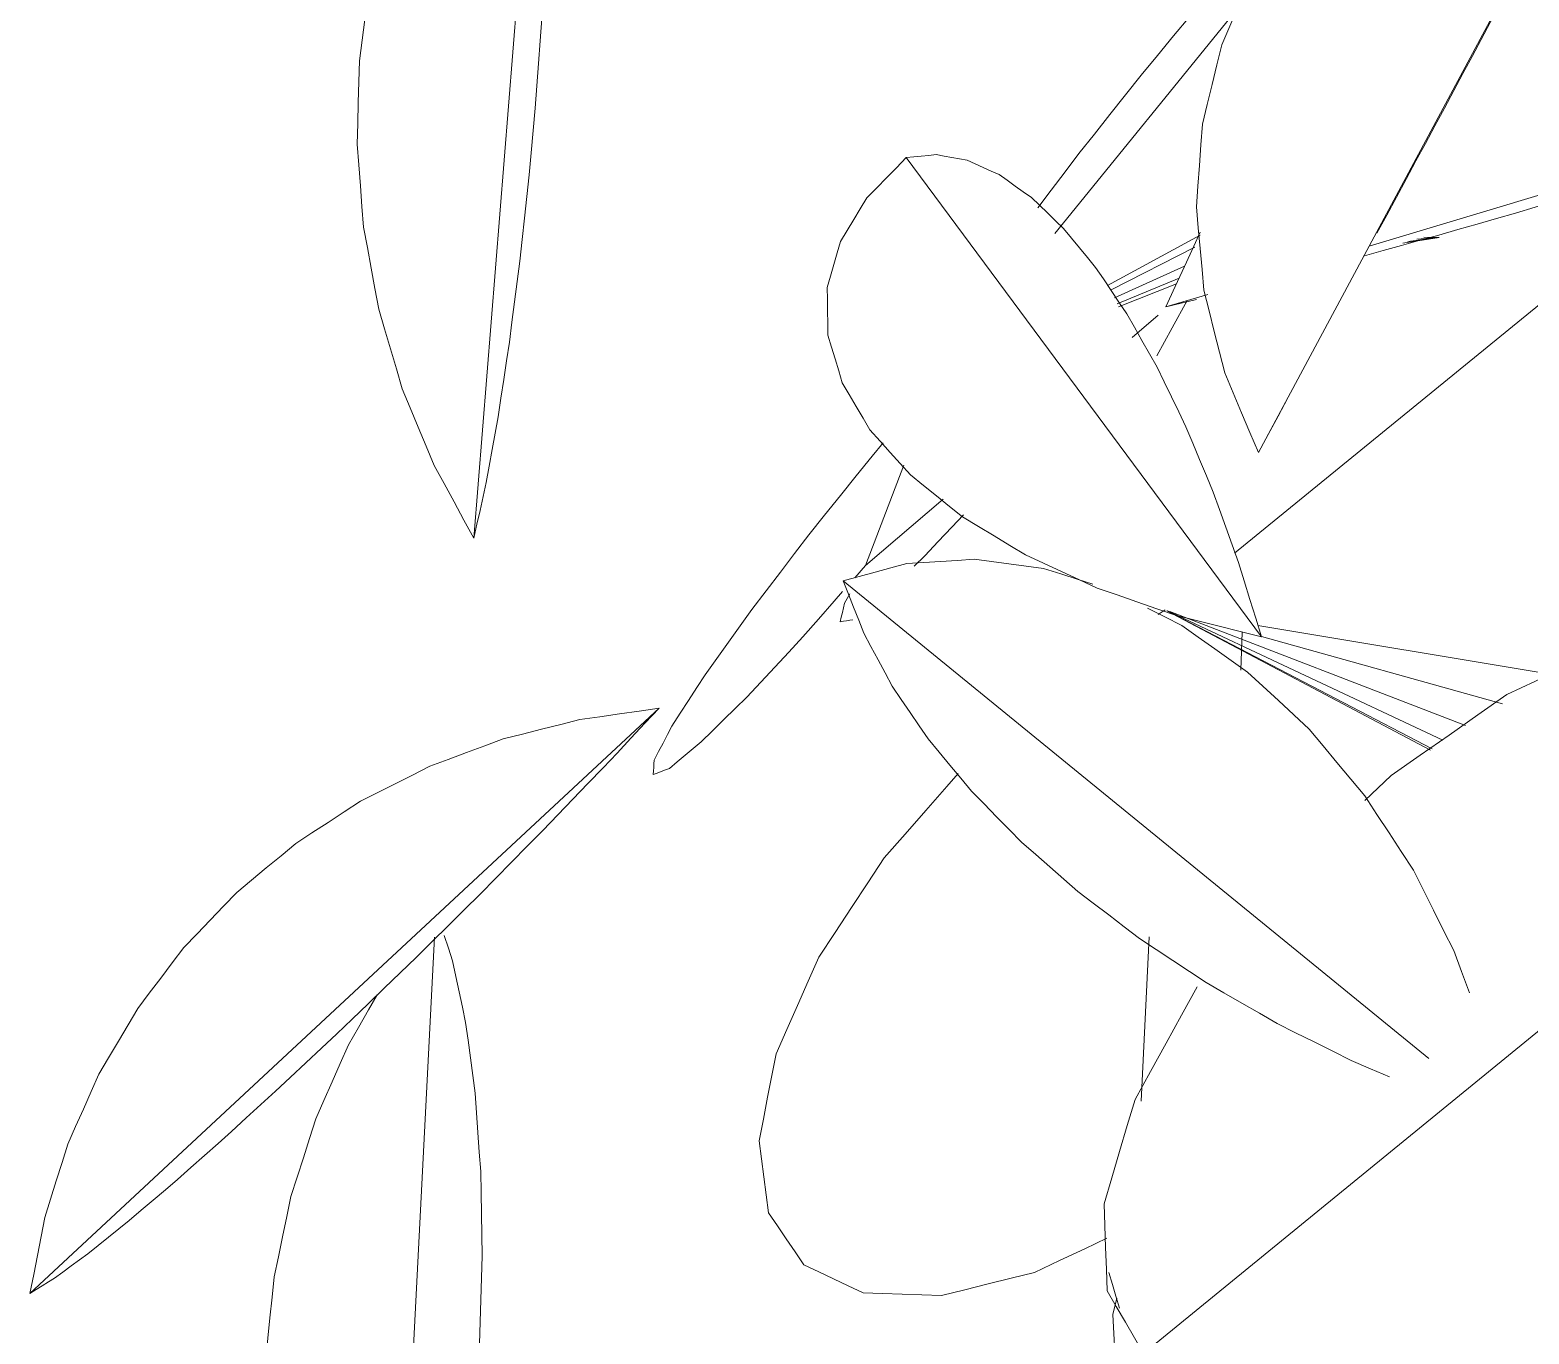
# Model space of a CAD drawing. Header units: metres. Extents: x 10.2 to 20.8, y -0.2 to 6.6.
# Drawn here: x 17.6686 to 17.74, y 1.2522 to 1.3144 of the extents above; entities that cross this region are included whole.
import ezdxf

# ---------------------------------------------------------------- set-up
doc = ezdxf.new("R2010")
doc.units = ezdxf.units.M
doc.layers.add('Importações nas famílias', color=250, linetype='Continuous', lineweight=5)
doc.layers.add('Vegetação', color=7, linetype='Continuous', lineweight=5)

# ---------------------------------------------------------------- blocks, each defined once
blk = doc.blocks.new('Planta_pergolado_12200 - plantas pergolado_skp_Component_17-V430-Corte 3')
at = {"layer": 'Importações nas famílias'}
for p, q in [((17.721675, 1.251322), (17.757559, 1.280626)), ((17.732219, 1.277671), (17.733473, 1.278854))]:
    blk.add_line(p, q, dxfattribs=at)
at = {"layer": 'Importações nas famílias', "flags": 128}
for points in [[(17.738977, 1.282706), (17.740346, 1.283355), (17.741715, 1.284004), (17.743083, 1.284653), (17.744452, 1.285302)], [(17.733473, 1.278854), (17.734849, 1.279817), (17.736225, 1.28078), (17.737601, 1.281743), (17.738977, 1.282706)], [(17.721267, 1.26342), (17.722006, 1.264761), (17.722745, 1.266101), (17.723484, 1.267441), (17.724223, 1.268781)], [(17.719797, 1.258452), (17.720164, 1.259694), (17.720532, 1.260936), (17.7209, 1.262178), (17.721267, 1.26342)], [(17.719936, 1.254301), (17.719901, 1.255339), (17.719866, 1.256376), (17.719832, 1.257414), (17.719797, 1.258452)], [(17.721675, 1.251322), (17.72124, 1.252066), (17.720806, 1.252811), (17.720371, 1.253556), (17.719936, 1.254301)]]:
    blk.add_lwpolyline(points, dxfattribs=at)
blk = doc.blocks.new('Planta_pergolado_12200 - plantas pergolado_skp_Component_16-V431-Corte 3')
blk.add_blockref('Planta_pergolado_12200 - plantas pergolado_skp_Component_17-V430-Corte 3', (0, 0))
blk = doc.blocks.new('Planta_pergolado_12200 - plantas pergolado_skp_-V432-Corte 3')
blk.add_blockref('Planta_pergolado_12200 - plantas pergolado_skp_Component_16-V431-Corte 3', (0, 0))
blk = doc.blocks.new('Planta_pergolado_12200 - plantas pergolado_skp_-3067429-Corte 3')
blk.add_blockref('Planta_pergolado_12200 - plantas pergolado_skp_-V432-Corte 3', (0, 0))
blk = doc.blocks.new('Planta_pergolado_12200 - plantas pergolado_skp_-3067432-Corte 3')
blk.add_blockref('Planta_pergolado_12200 - plantas pergolado_skp_-3067429-Corte 3', (0, 0))
blk = doc.blocks.new('Planta_pergolado_12200 - plantas pergolado_skp_Component_12-V550-Corte 3')
at = {"layer": 'Importações nas famílias', "flags": 128}
blk.add_lwpolyline([(17.720527, 1.253475), (17.720357, 1.254045), (17.720186, 1.254614), (17.720015, 1.255183)], dxfattribs=at)
blk = doc.blocks.new('Planta_pergolado_12200 - plantas pergolado_skp_Component_16-V554-Corte 3')
blk.add_blockref('Planta_pergolado_12200 - plantas pergolado_skp_Component_12-V550-Corte 3', (0, 0))
blk = doc.blocks.new('Planta_pergolado_12200 - plantas pergolado_skp_-3067434-Corte 3')
at = {"layer": 'Importações nas famílias'}
blk.add_line((17.726314, 1.283874), (17.726377, 1.285687), dxfattribs=at)
blk.add_blockref('Planta_pergolado_12200 - plantas pergolado_skp_Component_16-V554-Corte 3', (0, 0))
blk = doc.blocks.new('Planta_pergolado_12200 - plantas pergolado_skp_Component_12-V126-Corte 3')
at = {"layer": 'Importações nas famílias'}
blk.add_line((17.74385, 1.053901), (17.773814, 1.081774), dxfattribs=at)
at = {"layer": 'Importações nas famílias', "flags": 128}
for points in [[(17.766397, 1.080311), (17.76731, 1.080542), (17.768223, 1.080774), (17.769136, 1.081005), (17.770049, 1.081236)], [(17.770049, 1.081236), (17.77099, 1.081371), (17.771931, 1.081505), (17.772873, 1.08164), (17.773814, 1.081774)], [(17.773814, 1.081774), (17.773147, 1.081063), (17.77248, 1.080351), (17.771814, 1.07964), (17.771147, 1.078928)], [(17.762898, 1.079008), (17.763772, 1.079334), (17.764647, 1.07966), (17.765522, 1.079985), (17.766397, 1.080311)], [(17.759591, 1.077342), (17.760418, 1.077759), (17.761245, 1.078175), (17.762071, 1.078592), (17.762898, 1.079008)], [(17.771147, 1.078928), (17.770431, 1.078185), (17.769715, 1.077442), (17.769, 1.076698), (17.768284, 1.075955)], [(17.756514, 1.075332), (17.757283, 1.075835), (17.758053, 1.076337), (17.758822, 1.07684), (17.759591, 1.077342)], [(17.768284, 1.075955), (17.767536, 1.075197), (17.766788, 1.074439), (17.76604, 1.07368), (17.765292, 1.072922)], [(17.7537, 1.073), (17.754404, 1.073583), (17.755107, 1.074166), (17.755811, 1.074749), (17.756514, 1.075332)], [(17.751181, 1.070371), (17.75181, 1.071028), (17.75244, 1.071685), (17.75307, 1.072342), (17.7537, 1.073)], [(17.765292, 1.072922), (17.76453, 1.072167), (17.763767, 1.071412), (17.763005, 1.070657), (17.762242, 1.069902)], [(17.748984, 1.067475), (17.749533, 1.068199), (17.750082, 1.068923), (17.750631, 1.069647), (17.751181, 1.070371)], [(17.762242, 1.069902), (17.761483, 1.069168), (17.760724, 1.068434), (17.759964, 1.0677), (17.759205, 1.066966)], [(17.747134, 1.064344), (17.747596, 1.065127), (17.748059, 1.06591), (17.748521, 1.066692), (17.748984, 1.067475)], [(17.759205, 1.066966), (17.758467, 1.06627), (17.757729, 1.065574), (17.756991, 1.064878), (17.756252, 1.064182)], [(17.745651, 1.061013), (17.746022, 1.061846), (17.746392, 1.062679), (17.746763, 1.063511), (17.747134, 1.064344)], [(17.756252, 1.064182), (17.755553, 1.06354), (17.754853, 1.062899), (17.754153, 1.062257), (17.753453, 1.061615)], [(17.753453, 1.061615), (17.752808, 1.061043), (17.752163, 1.060471), (17.751518, 1.059899), (17.750873, 1.059327)], [(17.744552, 1.057519), (17.744827, 1.058393), (17.745102, 1.059266), (17.745376, 1.06014), (17.745651, 1.061013)], [(17.750873, 1.059327), (17.750298, 1.058837), (17.749723, 1.058348), (17.749148, 1.057859), (17.748573, 1.057369)], [(17.74385, 1.053901), (17.744026, 1.054806), (17.744201, 1.05571), (17.744377, 1.056615), (17.744552, 1.057519)], [(17.748573, 1.057369), (17.748081, 1.056974), (17.74759, 1.05658), (17.747098, 1.056185), (17.746606, 1.05579)], [(17.746606, 1.05579), (17.74621, 1.055498), (17.745813, 1.055207), (17.745416, 1.054916), (17.74502, 1.054624)], [(17.74502, 1.054624), (17.744727, 1.054444), (17.744435, 1.054263), (17.744142, 1.054082), (17.74385, 1.053901)]]:
    blk.add_lwpolyline(points, dxfattribs=at)
blk = doc.blocks.new('Planta_pergolado_12200 - plantas pergolado_skp_Component_12-V127-Corte 3')
at = {"layer": 'Importações nas famílias'}
blk.add_line((17.760917, 1.028088), (17.763123, 1.070866), dxfattribs=at)
at = {"layer": 'Importações nas famílias', "flags": 128}
for points in [[(17.763584, 1.070947), (17.763781, 1.070342), (17.763978, 1.069736)], [(17.763978, 1.069736), (17.764134, 1.069003), (17.764291, 1.06827), (17.764448, 1.067538), (17.764604, 1.066805)], [(17.759024, 1.065741), (17.759503, 1.066573), (17.759981, 1.067406), (17.76039, 1.068115)], [(17.764604, 1.066805), (17.764717, 1.065962), (17.76483, 1.065118), (17.764942, 1.064275), (17.765055, 1.063432)], [(17.757465, 1.062208), (17.757855, 1.063091), (17.758244, 1.063975), (17.758634, 1.064858), (17.759024, 1.065741)], [(17.765055, 1.063432), (17.765121, 1.062499), (17.765187, 1.061565), (17.765253, 1.060631), (17.765319, 1.059698)], [(17.75628, 1.05851), (17.756576, 1.059435), (17.756872, 1.060359), (17.757168, 1.061284), (17.757465, 1.062208)], [(17.765319, 1.059698), (17.765337, 1.058695), (17.765355, 1.057693), (17.765373, 1.056691), (17.765391, 1.055689)], [(17.755481, 1.054688), (17.755681, 1.055644), (17.75588, 1.056599), (17.75608, 1.057555), (17.75628, 1.05851)], [(17.765391, 1.055689), (17.765361, 1.054642), (17.76533, 1.053594), (17.765299, 1.052547), (17.765269, 1.0515)], [(17.755079, 1.050785), (17.755179, 1.051761), (17.75528, 1.052737), (17.755381, 1.053712), (17.755481, 1.054688)], [(17.765269, 1.0515), (17.76519, 1.050432), (17.765112, 1.049364), (17.765033, 1.048297), (17.764955, 1.047229)], [(17.755077, 1.046844), (17.755077, 1.047829), (17.755078, 1.048814), (17.755078, 1.0498), (17.755079, 1.050785)], [(17.755475, 1.042909), (17.755375, 1.043892), (17.755276, 1.044876), (17.755176, 1.04586), (17.755077, 1.046844)], [(17.764955, 1.047229), (17.76483, 1.046166), (17.764706, 1.045103), (17.764581, 1.044039), (17.764457, 1.042976)], [(17.756269, 1.039023), (17.75607, 1.039994), (17.755872, 1.040966), (17.755673, 1.041937), (17.755475, 1.042909)], [(17.764457, 1.042976), (17.764289, 1.041943), (17.764122, 1.040909), (17.763954, 1.039875), (17.763787, 1.038842)], [(17.75745, 1.03523), (17.757155, 1.036178), (17.756859, 1.037126), (17.756564, 1.038074), (17.756269, 1.039023)], [(17.763787, 1.038842), (17.76358, 1.037862), (17.763373, 1.036882), (17.763166, 1.035902), (17.76296, 1.034922)], [(17.759005, 1.031571), (17.758616, 1.032486), (17.758228, 1.0334), (17.757839, 1.034315), (17.75745, 1.03523)], [(17.76296, 1.034922), (17.762719, 1.034019), (17.762478, 1.033116), (17.762237, 1.032212), (17.761996, 1.031309)], [(17.760917, 1.028088), (17.760439, 1.028959), (17.759961, 1.02983), (17.759483, 1.030701), (17.759005, 1.031571)], [(17.761996, 1.031309), (17.761726, 1.030504), (17.761456, 1.029699), (17.761187, 1.028894), (17.760917, 1.028088)]]:
    blk.add_lwpolyline(points, dxfattribs=at)
blk = doc.blocks.new('Planta_pergolado_12200 - plantas pergolado_skp_Component_12-V128-Corte 3')
at = {"layer": 'Importações nas famílias'}
blk.add_line((17.785594, 1.108004), (17.80251, 1.085176), dxfattribs=at)
at = {"layer": 'Importações nas famílias', "flags": 128}
for points in [[(17.78372, 1.106092), (17.784189, 1.10657), (17.784657, 1.107048), (17.785126, 1.107526), (17.785594, 1.108004)], [(17.785594, 1.108004), (17.785951, 1.10804), (17.786308, 1.108076), (17.786665, 1.108112), (17.787021, 1.108148)], [(17.787021, 1.108148), (17.787391, 1.108081), (17.787761, 1.108013), (17.788131, 1.107946), (17.788501, 1.107878)], [(17.788501, 1.107878), (17.78888, 1.107707), (17.789258, 1.107537), (17.789637, 1.107366), (17.790016, 1.107196)], [(17.790016, 1.107196), (17.7904, 1.106924), (17.790783, 1.106653), (17.791167, 1.106381), (17.791551, 1.10611)], [(17.791551, 1.10611), (17.791935, 1.10574), (17.792319, 1.10537), (17.792703, 1.105001), (17.793087, 1.104631)], [(17.782456, 1.104013), (17.782772, 1.104533), (17.783088, 1.105052), (17.783404, 1.105572), (17.78372, 1.106092)], [(17.781831, 1.101816), (17.781987, 1.102365), (17.782144, 1.102914), (17.7823, 1.103464), (17.782456, 1.104013)], [(17.793087, 1.104631), (17.793467, 1.104168), (17.793848, 1.103704), (17.794228, 1.103241), (17.794609, 1.102777)], [(17.794609, 1.102777), (17.794981, 1.102225), (17.795353, 1.101672), (17.795726, 1.10112), (17.796098, 1.100568)], [(17.781861, 1.099552), (17.781853, 1.100118), (17.781846, 1.100684), (17.781839, 1.10125), (17.781831, 1.101816)], [(17.796098, 1.100568), (17.796458, 1.099933), (17.796819, 1.099298), (17.797179, 1.098663), (17.797539, 1.098028)], [(17.782544, 1.097275), (17.782373, 1.097844), (17.782202, 1.098414), (17.782032, 1.098983), (17.781861, 1.099552)], [(17.797539, 1.098028), (17.797883, 1.097317), (17.798228, 1.096607), (17.798572, 1.095896), (17.798916, 1.095186)], [(17.783864, 1.095038), (17.783534, 1.095597), (17.783204, 1.096156), (17.782874, 1.096716), (17.782544, 1.097275)], [(17.785791, 1.092893), (17.785309, 1.093429), (17.784828, 1.093965), (17.784346, 1.094501), (17.783864, 1.095038)], [(17.798916, 1.095186), (17.79924, 1.094408), (17.799564, 1.093629), (17.799888, 1.092851), (17.800213, 1.092073)], [(17.788279, 1.09089), (17.787657, 1.091391), (17.787035, 1.091892), (17.786413, 1.092392), (17.785791, 1.092893)], [(17.800213, 1.092073), (17.800513, 1.091236), (17.800814, 1.090398), (17.801115, 1.089561), (17.801415, 1.088724)], [(17.79127, 1.089078), (17.790523, 1.089531), (17.789775, 1.089984), (17.789027, 1.090437), (17.788279, 1.09089)], [(17.794694, 1.087498), (17.793838, 1.087893), (17.792982, 1.088288), (17.792126, 1.088683), (17.79127, 1.089078)], [(17.801415, 1.088724), (17.801689, 1.087837), (17.801963, 1.08695), (17.802237, 1.086063), (17.80251, 1.085176)], [(17.79847, 1.086187), (17.797526, 1.086514), (17.796582, 1.086842), (17.795638, 1.08717), (17.794694, 1.087498)], [(17.80251, 1.085176), (17.8015, 1.085428), (17.80049, 1.085681), (17.79948, 1.085934), (17.79847, 1.086187)]]:
    blk.add_lwpolyline(points, dxfattribs=at)
blk = doc.blocks.new('Planta_pergolado_12200 - plantas pergolado_skp_Component_12-V623-Corte 3')
at = {"layer": 'Importações nas famílias'}
for p, q in [((17.753329, 1.318814), (17.754367, 1.318553)), ((17.739721, 1.31769), (17.740653, 1.318049)), ((17.761433, 1.31611), (17.762347, 1.315549)), ((17.761968, 1.312931), (17.73242, 1.304077)), ((17.724742, 1.301776), (17.722739, 1.301176))]:
    blk.add_line(p, q, dxfattribs=at)
at = {"layer": 'Importações nas famílias', "flags": 128}
for points in [[(17.740653, 1.318049), (17.741694, 1.318275), (17.742734, 1.318502), (17.743775, 1.318728), (17.744815, 1.318954)], [(17.744815, 1.318954), (17.74588, 1.319018), (17.746945, 1.319083), (17.748009, 1.319147), (17.749074, 1.319211)], [(17.749074, 1.319211), (17.750138, 1.319112), (17.751202, 1.319012), (17.752266, 1.318913), (17.753329, 1.318814)], [(17.755405, 1.318293), (17.756443, 1.318033), (17.757481, 1.317772)], [(17.757481, 1.317772), (17.758469, 1.317357), (17.759457, 1.316941), (17.760445, 1.316526), (17.761433, 1.31611)], [(17.761703, 1.312692), (17.760815, 1.312393), (17.759928, 1.312094), (17.75904, 1.311794), (17.758153, 1.311495)], [(17.758153, 1.311495), (17.757235, 1.311194), (17.756317, 1.310892), (17.755399, 1.310591), (17.754481, 1.31029)], [(17.754481, 1.31029), (17.753542, 1.309989), (17.752604, 1.309689), (17.751665, 1.309389), (17.750727, 1.309089)], [(17.750727, 1.309089), (17.749778, 1.308793), (17.74883, 1.308497), (17.747882, 1.308202), (17.746933, 1.307906)], [(17.746933, 1.307906), (17.745985, 1.307618), (17.745037, 1.30733), (17.74409, 1.307042), (17.743142, 1.306754)], [(17.743142, 1.306754), (17.742205, 1.306478), (17.741268, 1.306201), (17.740331, 1.305924), (17.739395, 1.305647)], [(17.739395, 1.305647), (17.738479, 1.305384), (17.737564, 1.305121), (17.736649, 1.304859), (17.735733, 1.304596)], [(17.722739, 1.301176), (17.72318, 1.302143), (17.723621, 1.30311), (17.724063, 1.304077), (17.724363, 1.304735)], [(17.735733, 1.304596), (17.73485, 1.30435), (17.733966, 1.304104), (17.733083, 1.303858), (17.732199, 1.303613)], [(17.724202, 1.301535), (17.723471, 1.301355), (17.722739, 1.301176)]]:
    blk.add_lwpolyline(points, dxfattribs=at)
blk = doc.blocks.new('Planta_pergolado_12200 - plantas pergolado_skp_Component_12-V130-Corte 3')
at = {"layer": 'Importações nas famílias'}
for p, q in [((17.821386, 1.129417), (17.802367, 1.093957)), ((17.809249, 1.124847), (17.810027, 1.125448)), ((17.804272, 1.120187), (17.80487, 1.120833))]:
    blk.add_line(p, q, dxfattribs=at)
at = {"layer": 'Importações nas famílias', "flags": 128}
for points in [[(17.817348, 1.128671), (17.818357, 1.128858), (17.819367, 1.129044), (17.820377, 1.12923), (17.821386, 1.129417)], [(17.813531, 1.127338), (17.814485, 1.127671), (17.815439, 1.128005), (17.816394, 1.128338), (17.817348, 1.128671)], [(17.820906, 1.128505), (17.820667, 1.128049), (17.820427, 1.127594)], [(17.820427, 1.127594), (17.820145, 1.127062), (17.819864, 1.12653), (17.819583, 1.125998), (17.819301, 1.125467)], [(17.810027, 1.125448), (17.810903, 1.12592), (17.811779, 1.126393), (17.812655, 1.126865), (17.813531, 1.127338)], [(17.819301, 1.125467), (17.818981, 1.124865), (17.818662, 1.124263), (17.818342, 1.123661), (17.818022, 1.123059)], [(17.818022, 1.123059), (17.817667, 1.122394), (17.817313, 1.121729), (17.816958, 1.121063), (17.816604, 1.120398)], [(17.816604, 1.120398), (17.816218, 1.119677), (17.815833, 1.118956), (17.815447, 1.118234), (17.815061, 1.117513)], [(17.802157, 1.11694), (17.802686, 1.117752), (17.803215, 1.118563), (17.803743, 1.119375), (17.804272, 1.120187)], [(17.800621, 1.11338), (17.801005, 1.11427), (17.801389, 1.11516), (17.801773, 1.11605), (17.802157, 1.11694)], [(17.815061, 1.117513), (17.814649, 1.116744), (17.814237, 1.115975), (17.813825, 1.115205), (17.813413, 1.114436)], [(17.813413, 1.114436), (17.812979, 1.113627), (17.812544, 1.112819), (17.81211, 1.11201), (17.811676, 1.111201)], [(17.799699, 1.109591), (17.79993, 1.110538), (17.80016, 1.111485), (17.800391, 1.112433), (17.800621, 1.11338)], [(17.811676, 1.111201), (17.811225, 1.110362), (17.810773, 1.109523), (17.810322, 1.108684), (17.80987, 1.107845)], [(17.799414, 1.105661), (17.799485, 1.106644), (17.799557, 1.107626), (17.799628, 1.108608), (17.799699, 1.109591)], [(17.80987, 1.107845), (17.809407, 1.106984), (17.808943, 1.106124), (17.808479, 1.105264), (17.808016, 1.104403)], [(17.799771, 1.101684), (17.799682, 1.102678), (17.799593, 1.103672), (17.799503, 1.104667), (17.799414, 1.105661)], [(17.800763, 1.097751), (17.800515, 1.098734), (17.800267, 1.099718), (17.800019, 1.100701), (17.799771, 1.101684)], [(17.802367, 1.093957), (17.801966, 1.094905), (17.801565, 1.095854), (17.801164, 1.096803), (17.800763, 1.097751)], [(17.803774, 1.096555), (17.803305, 1.095689), (17.802836, 1.094823), (17.802367, 1.093957)]]:
    blk.add_lwpolyline(points, dxfattribs=at)
blk = doc.blocks.new('Planta_pergolado_12200 - plantas pergolado_skp_Component_12-V624-Corte 3')
at = {"layer": 'Importações nas famílias'}
blk.add_line((17.735261, 1.265377), (17.70737, 1.288122), dxfattribs=at)
at = {"layer": 'Importações nas famílias', "flags": 128}
for points in [[(17.70737, 1.288122), (17.708128, 1.28833), (17.708885, 1.288537), (17.709642, 1.288745), (17.710399, 1.288952)], [(17.710399, 1.288952), (17.7112, 1.289002), (17.712001, 1.289053), (17.712801, 1.289103), (17.713602, 1.289153)], [(17.713602, 1.289153), (17.714428, 1.289044), (17.715253, 1.288936), (17.716079, 1.288827), (17.716904, 1.288719)], [(17.716904, 1.288719), (17.717735, 1.288454), (17.718566, 1.28819), (17.719257, 1.28797)], [(17.708347, 1.28563), (17.708103, 1.286253), (17.707859, 1.286876), (17.707614, 1.287499), (17.70737, 1.288122)], [(17.721862, 1.286832), (17.722679, 1.286418), (17.723496, 1.286003)], [(17.709702, 1.283111), (17.709363, 1.283741), (17.709024, 1.284371), (17.708686, 1.285001), (17.708347, 1.28563)], [(17.723496, 1.286003), (17.724279, 1.285449), (17.725063, 1.284894), (17.725847, 1.28434), (17.72663, 1.283785)], [(17.72663, 1.283785), (17.727362, 1.283104), (17.728094, 1.282422), (17.728826, 1.281741), (17.729558, 1.281059)], [(17.71142, 1.280594), (17.71099, 1.281223), (17.710561, 1.281853), (17.710131, 1.282482), (17.709702, 1.283111)], [(17.729558, 1.281059), (17.730222, 1.280266), (17.730885, 1.279474), (17.731548, 1.278681), (17.732211, 1.277888)], [(17.713482, 1.278106), (17.712966, 1.278728), (17.712451, 1.27935), (17.711935, 1.279972), (17.71142, 1.280594)], [(17.715865, 1.275675), (17.715269, 1.276282), (17.714674, 1.27689), (17.714078, 1.277498), (17.713482, 1.278106)], [(17.732211, 1.277888), (17.73279, 1.277003), (17.733369, 1.276118), (17.733948, 1.275233), (17.734527, 1.274347)], [(17.718544, 1.273327), (17.717874, 1.273914), (17.717204, 1.274501), (17.716535, 1.275088), (17.715865, 1.275675)], [(17.734527, 1.274347), (17.735007, 1.27339), (17.735488, 1.272434), (17.735969, 1.271477), (17.73645, 1.27052)], [(17.721487, 1.27109), (17.720751, 1.271649), (17.720015, 1.272209), (17.719279, 1.272768), (17.718544, 1.273327)], [(17.724662, 1.268988), (17.723868, 1.269513), (17.723074, 1.270039), (17.722281, 1.270565), (17.721487, 1.27109)], [(17.73645, 1.27052), (17.736822, 1.269513), (17.737193, 1.268507)], [(17.728035, 1.267044), (17.727192, 1.26753), (17.726348, 1.268016), (17.725505, 1.268502), (17.724662, 1.268988)], [(17.731567, 1.26528), (17.730684, 1.265721), (17.729801, 1.266162), (17.728918, 1.266603), (17.728035, 1.267044)], [(17.733393, 1.264497), (17.73248, 1.264888), (17.731567, 1.26528)]]:
    blk.add_lwpolyline(points, dxfattribs=at)
blk = doc.blocks.new('Planta_pergolado_12200 - plantas pergolado_skp_Component_17-V625-Corte 3')
at = {"layer": 'Importações nas famílias'}
for p, q in [((17.735294, 1.326653), (17.74637, 1.335575)), ((17.74259, 1.328916), (17.74637, 1.335575)), ((17.742661, 1.328935), (17.74637, 1.335575)), ((17.748378, 1.334163), (17.748896, 1.334931)), ((17.744859, 1.329459), (17.745562, 1.330355)), ((17.735294, 1.326653), (17.734718, 1.325943)), ((17.735294, 1.326653), (17.734981, 1.325936)), ((17.735294, 1.326653), (17.734983, 1.32593)), ((17.735294, 1.326653), (17.734993, 1.325907)), ((17.735294, 1.326653), (17.735008, 1.325871)), ((17.735294, 1.326653), (17.735031, 1.325817)), ((17.735294, 1.326653), (17.735063, 1.325741)), ((17.735294, 1.326653), (17.735129, 1.32575)), ((17.735294, 1.326653), (17.735199, 1.325796)), ((17.735294, 1.326653), (17.735253, 1.325831)), ((17.735284, 1.325851), (17.735294, 1.326653)), ((17.72619, 1.315443), (17.717443, 1.304673)), ((17.724364, 1.304596), (17.719954, 1.302194)), ((17.724123, 1.304017), (17.720131, 1.301988)), ((17.735754, 1.304479), (17.734022, 1.304219)), ((17.735754, 1.304479), (17.734269, 1.304287)), ((17.735754, 1.304479), (17.734684, 1.304401)), ((17.735754, 1.304479), (17.735032, 1.304496)), ((17.723621, 1.303124), (17.720286, 1.30161)), ((17.723363, 1.302544), (17.720414, 1.301324)), ((17.720477, 1.301184), (17.72324, 1.302274)), ((17.722374, 1.300782), (17.721134, 1.299721)), ((17.709267, 1.294704), (17.708738, 1.294072)), ((17.708426, 1.288855), (17.710257, 1.293636)), ((17.712135, 1.292026), (17.708426, 1.288855)), ((17.710739, 1.288823), (17.711251, 1.289316)), ((17.707913, 1.288271), (17.708426, 1.288855)), ((17.707677, 1.287507), (17.707428, 1.287057))]:
    blk.add_line(p, q, dxfattribs=at)
at = {"layer": 'Importações nas famílias', "flags": 128}
for points in [[(17.749569, 1.343222), (17.748972, 1.34261), (17.748375, 1.341998), (17.747779, 1.341386), (17.747182, 1.340774)], [(17.747182, 1.340774), (17.746477, 1.339998), (17.745771, 1.339221), (17.745066, 1.338445), (17.744361, 1.337668)], [(17.74637, 1.335575), (17.747004, 1.336426), (17.747638, 1.337276), (17.748273, 1.338127), (17.748907, 1.338977)], [(17.74901, 1.338247), (17.74835, 1.337579), (17.74769, 1.336911), (17.74703, 1.336243), (17.74637, 1.335575)], [(17.744361, 1.337668), (17.743596, 1.33678), (17.742831, 1.335892), (17.742066, 1.335004), (17.741301, 1.334116)], [(17.741301, 1.334116), (17.740527, 1.333176), (17.739754, 1.332237), (17.738981, 1.331298), (17.738208, 1.330358)], [(17.745562, 1.330355), (17.746266, 1.331307), (17.74697, 1.332259), (17.747674, 1.333211), (17.748378, 1.334163)], [(17.738208, 1.330358), (17.737479, 1.329432), (17.736751, 1.328505), (17.736022, 1.327579), (17.735294, 1.326653)], [(17.735294, 1.326653), (17.735064, 1.32653), (17.734834, 1.326407)], [(17.729062, 1.320929), (17.728375, 1.320182), (17.727688, 1.319434)], [(17.727688, 1.319434), (17.72693, 1.318564), (17.726173, 1.317693), (17.725416, 1.316823), (17.724659, 1.315952)], [(17.724659, 1.315952), (17.723883, 1.315018), (17.723107, 1.314084), (17.722331, 1.31315), (17.721555, 1.312215)], [(17.721555, 1.312215), (17.720814, 1.311281), (17.720072, 1.310347), (17.719331, 1.309413), (17.718589, 1.308479)], [(17.718589, 1.308479), (17.717932, 1.307608), (17.717276, 1.306738), (17.716641, 1.305897)], [(17.708738, 1.294072), (17.707985, 1.293133), (17.707233, 1.292194), (17.70648, 1.291254), (17.705728, 1.290315)], [(17.711251, 1.289316), (17.711896, 1.289999), (17.712542, 1.290683), (17.713103, 1.291277)], [(17.705728, 1.290315), (17.70505, 1.289427), (17.704373, 1.288539), (17.703695, 1.287651), (17.703018, 1.286762)], [(17.705437, 1.285454), (17.706185, 1.286304), (17.706932, 1.287155), (17.707338, 1.287616)], [(17.707428, 1.287057), (17.707377, 1.286837), (17.707326, 1.286617), (17.707275, 1.286397), (17.707224, 1.286177)], [(17.703018, 1.286762), (17.702462, 1.285986), (17.701905, 1.285209), (17.701349, 1.284433), (17.700793, 1.283656)], [(17.707224, 1.286177), (17.707376, 1.286202), (17.707527, 1.286227), (17.707678, 1.286251), (17.70783, 1.286276)], [(17.702768, 1.282588), (17.703436, 1.283304), (17.704103, 1.284021), (17.70477, 1.284737), (17.705437, 1.285454)], [(17.700793, 1.283656), (17.700396, 1.283045), (17.699999, 1.282433), (17.699602, 1.281821), (17.699205, 1.281209)], [(17.700602, 1.280453), (17.701143, 1.280987), (17.701685, 1.281521), (17.702227, 1.282054), (17.702768, 1.282588)], [(17.699205, 1.281209), (17.698994, 1.280803), (17.698783, 1.280397), (17.698572, 1.279992), (17.698361, 1.279586)], [(17.699084, 1.279195), (17.699464, 1.27951), (17.699843, 1.279824), (17.700222, 1.280139), (17.700602, 1.280453)], [(17.698361, 1.279586), (17.698351, 1.279415), (17.698341, 1.279243), (17.69833, 1.279071), (17.69832, 1.278899)], [(17.69832, 1.278899), (17.698511, 1.278973), (17.698702, 1.279047), (17.698893, 1.279121), (17.699084, 1.279195)]]:
    blk.add_lwpolyline(points, dxfattribs=at)
blk = doc.blocks.new('Planta_pergolado_12200 - plantas pergolado_skp_Component_16-V626-Corte 3')
for name, p in [('Planta_pergolado_12200 - plantas pergolado_skp_Component_17-V625-Corte 3', (0, 0)), ('Planta_pergolado_12200 - plantas pergolado_skp_Component_12-V130-Corte 3', (-0.075223, 0.200284)), ('Planta_pergolado_12200 - plantas pergolado_skp_Component_12-V623-Corte 3', (0, 0)), ('Planta_pergolado_12200 - plantas pergolado_skp_Component_12-V128-Corte 3', (-0.075223, 0.200284)), ('Planta_pergolado_12200 - plantas pergolado_skp_Component_12-V624-Corte 3', (0, 0)), ('Planta_pergolado_12200 - plantas pergolado_skp_Component_12-V126-Corte 3', (-0.075223, 0.200284)), ('Planta_pergolado_12200 - plantas pergolado_skp_Component_12-V127-Corte 3', (-0.075223, 0.200284))]:
    blk.add_blockref(name, p)
blk = doc.blocks.new('Planta_pergolado_12200 - plantas pergolado_skp_Component_12-V159-Corte 3')
at = {"layer": 'Importações nas famílias'}
blk.add_line((17.764997, 1.089872), (17.768465, 1.133156), dxfattribs=at)
at = {"layer": 'Importações nas famílias', "flags": 128}
for points in [[(17.768619, 1.13276), (17.768651, 1.132002), (17.768683, 1.131244)], [(17.768683, 1.131244), (17.768693, 1.130379), (17.768702, 1.129515), (17.768712, 1.12865), (17.768722, 1.127786)], [(17.76405, 1.127739), (17.76457, 1.128586), (17.765091, 1.129433), (17.765611, 1.130279), (17.766021, 1.130947)], [(17.762334, 1.124154), (17.762763, 1.12505), (17.763192, 1.125947), (17.763621, 1.126843), (17.76405, 1.127739)], [(17.768722, 1.127786), (17.768709, 1.126835), (17.768697, 1.125884), (17.768684, 1.124933), (17.768671, 1.123983)], [(17.761001, 1.12041), (17.761334, 1.121346), (17.761667, 1.122282), (17.762001, 1.123218), (17.762334, 1.124154)], [(17.768671, 1.123983), (17.768637, 1.122968), (17.768602, 1.121953), (17.768567, 1.120938), (17.768532, 1.119923)], [(17.760068, 1.116548), (17.760301, 1.117513), (17.760535, 1.118479), (17.760768, 1.119444), (17.761001, 1.12041)], [(17.768532, 1.119923), (17.768476, 1.118868), (17.76842, 1.117813), (17.768364, 1.116758), (17.768307, 1.115704)], [(17.759544, 1.112611), (17.759675, 1.113595), (17.759806, 1.114579), (17.759937, 1.115563), (17.760068, 1.116548)], [(17.768307, 1.115704), (17.768231, 1.114633), (17.768155, 1.113563), (17.768079, 1.112492), (17.768002, 1.111422)], [(17.759435, 1.108644), (17.759462, 1.109636), (17.759489, 1.110627), (17.759517, 1.111619), (17.759544, 1.112611)], [(17.768002, 1.111422), (17.767908, 1.110361), (17.767813, 1.109301), (17.767719, 1.10824), (17.767624, 1.107179)], [(17.759742, 1.10469), (17.759665, 1.105678), (17.759588, 1.106667), (17.759512, 1.107655), (17.759435, 1.108644)], [(17.767624, 1.107179), (17.767514, 1.106153), (17.767403, 1.105127), (17.767293, 1.104101), (17.767182, 1.103075)], [(17.760462, 1.100793), (17.760282, 1.101767), (17.760102, 1.102741), (17.759922, 1.103716), (17.759742, 1.10469)], [(17.767182, 1.103075), (17.767058, 1.102108), (17.766934, 1.10114), (17.76681, 1.100173), (17.766686, 1.099206)], [(17.761587, 1.096997), (17.761306, 1.097946), (17.761024, 1.098895), (17.760743, 1.099844), (17.760462, 1.100793)], [(17.766686, 1.099206), (17.766552, 1.09832), (17.766417, 1.097433), (17.766283, 1.096547), (17.766148, 1.095661)], [(17.763104, 1.093343), (17.762725, 1.094256), (17.762346, 1.09517), (17.761966, 1.096083), (17.761587, 1.096997)], [(17.766148, 1.095661), (17.766006, 1.094877), (17.765865, 1.094094), (17.765723, 1.09331), (17.765581, 1.092526)], [(17.764997, 1.089872), (17.764524, 1.09074), (17.764051, 1.091608), (17.763577, 1.092475), (17.763104, 1.093343)], [(17.765581, 1.092526), (17.765435, 1.091862), (17.765289, 1.091199), (17.765143, 1.090536), (17.764997, 1.089872)]]:
    blk.add_lwpolyline(points, dxfattribs=at)
blk = doc.blocks.new('Planta_pergolado_12200 - plantas pergolado_skp_Component_16-V653-Corte 3')
blk.add_blockref('Planta_pergolado_12200 - plantas pergolado_skp_Component_12-V159-Corte 3', (-0.075223, 0.200284))
blk = doc.blocks.new('Planta_pergolado_12200 - plantas pergolado_skp_-3067436-Corte 3')
for name in ['Planta_pergolado_12200 - plantas pergolado_skp_Component_16-V653-Corte 3', 'Planta_pergolado_12200 - plantas pergolado_skp_Component_16-V626-Corte 3']:
    blk.add_blockref(name, (0, 0))
blk = doc.blocks.new('Planta_pergolado_12200 - plantas pergolado_skp_Component_17-V861-Corte 3')
at = {"layer": 'Importações nas famílias'}
for p, q in [((17.726005, 1.28944), (17.749803, 1.308874)), ((17.722374, 1.286523), (17.722705, 1.286745)), ((17.735336, 1.280054), (17.722789, 1.286701)), ((17.735427, 1.280128), (17.722792, 1.2867)), ((17.735928, 1.280538), (17.722818, 1.286692)), ((17.737013, 1.281243), (17.722927, 1.28666)), ((17.741141, 1.283667), (17.727118, 1.286008)), ((17.73877, 1.282275), (17.727288, 1.28547)), ((17.721945, 1.271172), (17.721563, 1.263342)), ((17.720205, 1.253174), (17.720399, 1.253949))]:
    blk.add_line(p, q, dxfattribs=at)
at = {"layer": 'Importações nas famílias', "flags": 128}
for points in [[(17.722298, 1.298844), (17.723037, 1.300184), (17.72375, 1.301479)], [(17.70932, 1.274926), (17.710313, 1.27606), (17.711306, 1.277193), (17.7123, 1.278326), (17.712845, 1.278948)], [(17.706211, 1.2702), (17.706988, 1.271382), (17.707766, 1.272563), (17.708543, 1.273745), (17.70932, 1.274926)], [(17.704177, 1.265603), (17.704685, 1.266752), (17.705194, 1.267901), (17.705702, 1.269051), (17.706211, 1.2702)], [(17.703357, 1.261448), (17.703562, 1.262486), (17.703767, 1.263525), (17.703972, 1.264564), (17.704177, 1.265603)], [(17.703807, 1.258018), (17.703694, 1.258876), (17.703582, 1.259733), (17.703469, 1.26059), (17.703357, 1.261448)], [(17.705496, 1.255548), (17.705073, 1.256165), (17.704651, 1.256783), (17.704229, 1.257401), (17.703807, 1.258018)], [(17.71993, 1.256808), (17.718876, 1.256313), (17.717676, 1.255749), (17.716477, 1.255185)], [(17.708309, 1.254205), (17.707605, 1.254541), (17.706902, 1.254876), (17.706199, 1.255212), (17.705496, 1.255548)], [(17.716477, 1.255185), (17.715371, 1.254909), (17.714265, 1.254633), (17.71316, 1.254357), (17.712054, 1.254081)], [(17.712054, 1.254081), (17.711118, 1.254112), (17.710181, 1.254143), (17.709245, 1.254174), (17.708309, 1.254205)], [(17.720351, 1.250477), (17.720302, 1.251376), (17.720254, 1.252275), (17.720205, 1.253174)]]:
    blk.add_lwpolyline(points, dxfattribs=at)
blk = doc.blocks.new('Planta_pergolado_12200 - plantas pergolado_skp_Component_16-V862-Corte 3')
blk.add_blockref('Planta_pergolado_12200 - plantas pergolado_skp_Component_17-V861-Corte 3', (0, 0))
blk = doc.blocks.new('Planta_pergolado_12200 - plantas pergolado_skp_-V896-Corte 3')
blk.add_blockref('Planta_pergolado_12200 - plantas pergolado_skp_Component_16-V862-Corte 3', (0, 0))
blk = doc.blocks.new('Planta_pergolado_12200 - plantas pergolado_skp_-3067440-Corte 3')
blk.add_blockref('Planta_pergolado_12200 - plantas pergolado_skp_-V896-Corte 3', (0, 0))
blk = doc.blocks.new('Planta_pergolado_12200 - plantas pergolado_skp_-3067443-Corte 3')
for name in ['Planta_pergolado_12200 - plantas pergolado_skp_-3067440-Corte 3', 'Planta_pergolado_12200 - plantas pergolado_skp_-3067436-Corte 3', 'Planta_pergolado_12200 - plantas pergolado_skp_-3067434-Corte 3']:
    blk.add_blockref(name, (0, 0))
blk = doc.blocks.new('Planta_pergolado_12200 - Planta_pergolado_12200-3075656-Corte 3')
for name in ['Planta_pergolado_12200 - plantas pergolado_skp_-3067443-Corte 3', 'Planta_pergolado_12200 - plantas pergolado_skp_-3067432-Corte 3']:
    blk.add_blockref(name, (0, 0))

msp = doc.modelspace()

# ---------------------------------------------------------------- block references
at = {"layer": 'Vegetação', "color": 250}
msp.add_blockref('Planta_pergolado_12200 - Planta_pergolado_12200-3075656-Corte 3', (0, 0), dxfattribs=at)

doc.saveas('drawing.dxf')
